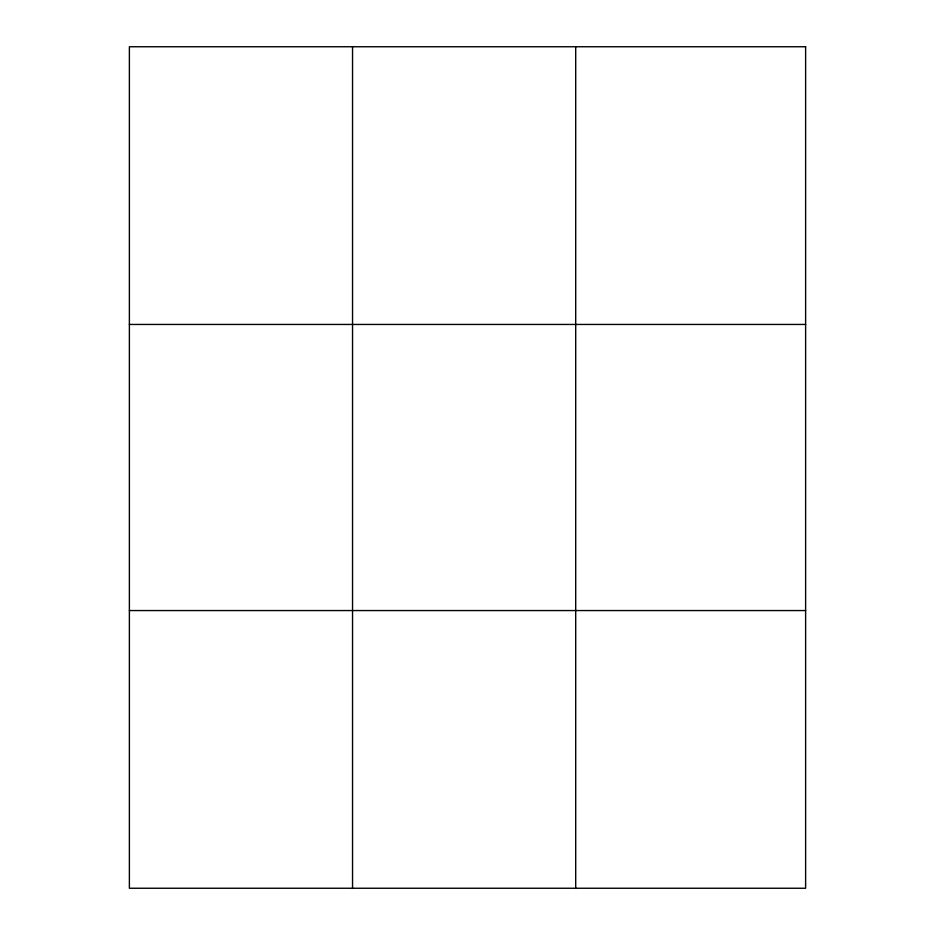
<?xml version="1.0" encoding="UTF-8"?>
<svg xmlns="http://www.w3.org/2000/svg" width="935" height="935" viewBox="0 0 935 935"><rect width="100%" height="100%" fill="white"/><g stroke="black" fill="none" stroke-linecap="round" stroke-linejoin="round"><path stroke-width="1.4" d="M352.542 888.25L352.542 46.75M575.703 888.25L575.703 46.75M129.381 324.445L805.619 324.445M129.381 610.555L805.619 610.555M805.619 46.75L805.619 888.25L129.381 888.25L129.381 46.75L805.619 46.75"/></g></svg>
